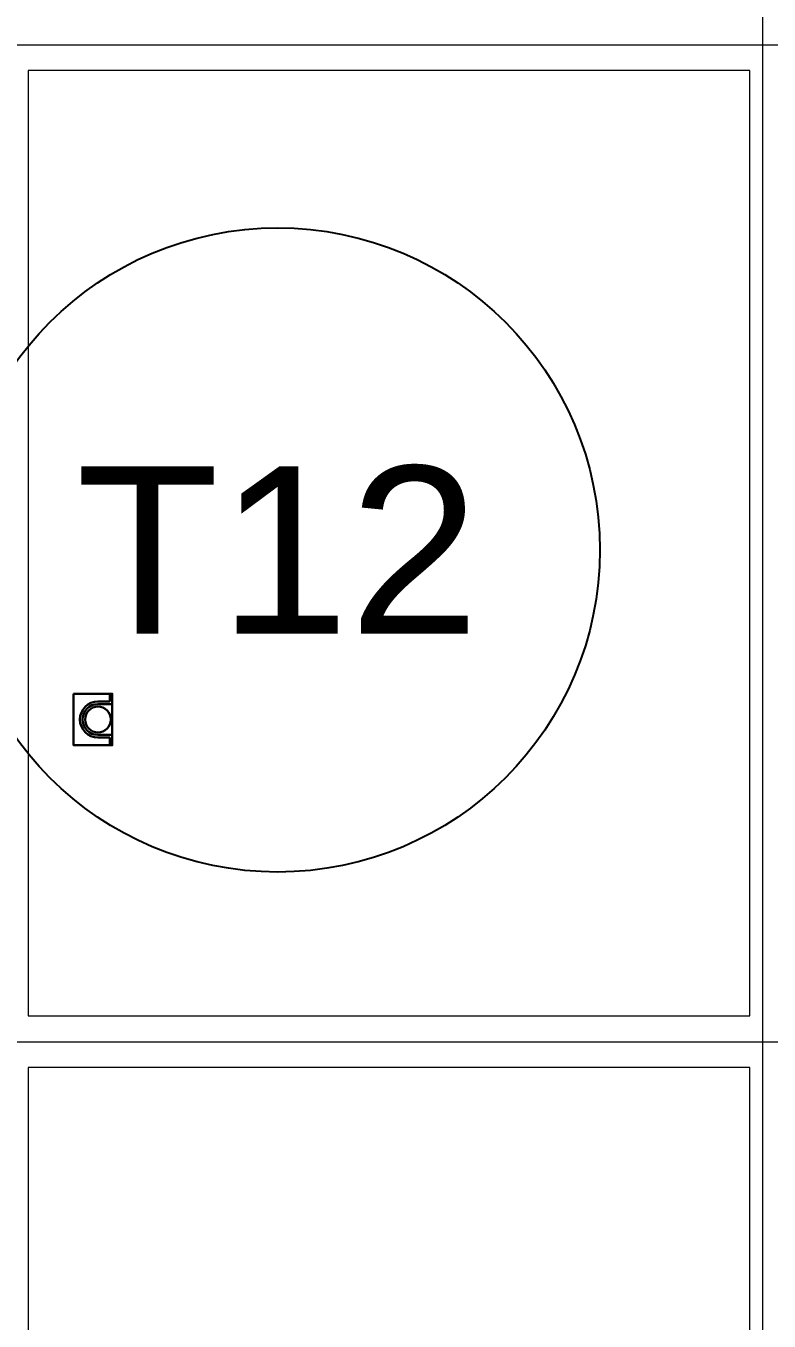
# Model space of a CAD drawing. Header units: metres. Extents: x 349703 to 349913, y 9282546 to 9282694.
# Drawn here: x 349747.98 to 349750.87, y 9282625.82 to 9282630.85 of the extents above; entities that cross this region are included whole.
import ezdxf
from ezdxf.enums import TextEntityAlignment as Align

# ---------------------------------------------------------------- set-up
doc = ezdxf.new("R2010")
doc.units = ezdxf.units.M
doc.header["$LTSCALE"] = 0.25
for name, color, linetype, lineweight in [('ARQ-FONDO', 253, 'CONTINUOUS', 9), ('CUNETAS-RED', 5, 'CONTINUOUS', 18), ('LLORAD-TEXTO', 1, 'CONTINUOUS', 25)]:
    doc.layers.add(name, color=color, linetype=linetype, lineweight=lineweight)
doc.styles.get("Standard").update_dxf_attribs({"font": 'arial.ttf'})

# ---------------------------------------------------------------- blocks, each defined once
blk = doc.blocks.new('PLAZA CENTRAL')
at = {"layer": 'ARQ-FONDO'}
blk.add_line((349596.6395, 9282626.9063), (349621.0817, 9282626.9063), dxfattribs=at)
for points in [[(349599.5895, 9282641.1169), (349599.5895, 9282622.8854)], [(349596.6395, 9282630.7762), (349621.0817, 9282630.7762)]]:
    blk.add_lwpolyline(points, dxfattribs=at)
for points in [[(349596.7395, 9282627.0063), (349599.5395, 9282627.0063), (349599.5395, 9282630.6762), (349596.7395, 9282630.6762)], [(349596.7395, 9282623.0364), (349599.5395, 9282623.0364), (349599.5395, 9282626.8063), (349596.7395, 9282626.8063)]]:
    blk.add_lwpolyline(points, close=True, dxfattribs=at)
blk = doc.blocks.new('montante')
at = {"layer": 'ARQ-FONDO', "lineweight": 30}
for p, q in [((0, 0.07), (0.0455, 0.07)), ((0, 0.06), (0.0555, 0.06)), ((0.0455, 0.07), (0.0455, 0.095)), ((0, -0.06), (0.0555, -0.06)), ((0, -0.07), (0.0455, -0.07)), ((0.0455, -0.07), (0.0455, -0.095))]:
    blk.add_line(p, q, dxfattribs=at)
blk.add_lwpolyline([(-0.0945, 0.1), (-0.0945, -0.1), (0.0555, -0.1), (0.0555, 0.1)], close=True, dxfattribs=at)
blk.add_circle((0, 0), 0.05, dxfattribs=at)
for centre, radius, start, end in [((0, 0), 0.07, 90, 270), ((0, 0), 0.06, 90, 270), ((0.0505, 0.095), 0.005, 0, 180), ((0.0505, -0.095), 0.005, 180, 0)]:
    blk.add_arc(centre, radius, start, end, dxfattribs=at)
blk = doc.blocks.new('drenaje')
at = {"layer": 'CUNETAS-RED', "lineweight": 30}
blk.add_blockref('montante', (30.107, -47.3809), dxfattribs=at)

msp = doc.modelspace()

# ---------------------------------------------------------------- linework, layer by layer
at = {"layer": 'LLORAD-TEXTO'}
msp.add_circle((349748.96, 9282628.815), 1.25, dxfattribs=at)

# ---------------------------------------------------------------- block references
at = {"layer": 'ARQ-FONDO'}
msp.add_blockref('PLAZA CENTRAL', (151.2522, 0), dxfattribs=at)
at = {"layer": 'CUNETAS-RED', "lineweight": 30}
msp.add_blockref('drenaje', (349718.1559, 9282675.5378), dxfattribs=at)

# ---------------------------------------------------------------- texts
at = {"layer": 'LLORAD-TEXTO'}
msp.add_text('T12', height=0.65, dxfattribs=at).set_placement((349748.96, 9282628.815), align=Align.MIDDLE_CENTER)

doc.saveas('drawing.dxf')
